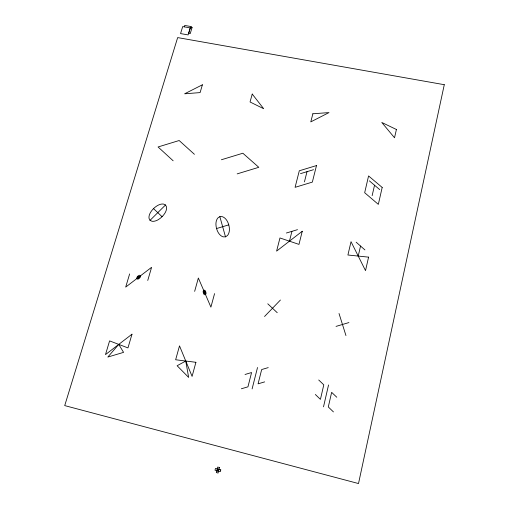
<?xml version="1.0" encoding="UTF-8"?>
<svg xmlns="http://www.w3.org/2000/svg" width="509" height="509" viewBox="0 0 509 509"><rect width="100%" height="100%" fill="white"/><g stroke="black" fill="none" stroke-linecap="round" stroke-linejoin="round"><path stroke-width="0.76" d="M323.514 406.825L328.547 384.95M358.228 256.072L360.537 246.051M372.143 195.66L374.541 185.231M252.108 388.921L257.522 367.492M289.449 241.171L291.931 231.347M304.427 181.904L307.01 171.679M214.569 293.61L210.904 307.118L198.351 278.022L194.648 291.364M147.744 280.465L151.599 267.308L125.698 287.095L129.636 273.918M190.245 27.9L188.114 34.911L180.555 33.581L182.699 26.589L191.123 28.04L191.543 26.64L184.703 25.45L184.277 26.843M264.54 316.496L280.421 300.024M150.04 220.346L165.514 204.981L166.513 206.883A7.966 7.387 -33.3 0 1 166.284 210.077A12.471 11.542 -33.6 0 1 164.821 213.277A18.808 17.37 -33.8 0 1 158.598 219.462A12.477 11.548 -34 0 1 155.328 220.963A7.979 7.393 -34.3 0 1 152.032 221.269L150.04 220.346L149.054 218.425A7.991 7.419 -34.3 0 1 149.302 215.224A12.528 11.65 -34 0 1 150.779 212.024A18.96 17.662 -33.8 0 1 156.982 205.871A12.521 11.637 -33.6 0 1 160.24 204.376A7.979 7.406 -33.3 0 1 163.523 204.071L165.514 204.981M225.493 236.85L227.453 235.546A8.087 7.66 -28 0 0 228.993 232.562A12.655 11.968 -28.6 0 0 229.413 229.075A19.107 18.05 -29.6 0 0 227.129 220.963A12.636 11.942 -28.4 0 0 224.978 218.278A8.061 7.616 -27.6 0 0 222.159 216.643L219.85 216.637L217.909 217.928A8.061 7.622 -26.7 0 0 216.37 220.874A12.642 11.962 -26.1 0 0 215.937 224.342A19.107 18.101 -25 0 0 218.183 232.46A12.655 11.987 -26.3 0 0 220.333 235.177A8.087 7.66 -27.1 0 0 223.171 236.838L225.493 236.85L219.85 216.637M221.402 159.756L242.85 153.228L258.795 167.308L237.175 173.874M300.488 173.652L313.538 169.701M216.56 228.547L228.77 224.857M286.363 233.02L297.498 229.667M336.029 326.396L348.926 322.566M245.026 374.478L251.58 372.537L247.947 386.827L241.368 388.774M268.23 367.613L261.671 369.553L258.082 383.831L264.667 381.884M217.273 468.808L219.023 469.279M216.758 470.8L218.507 471.277M369.381 180.867L379.727 189.622M356.16 242.208L364.928 249.913M194.419 154.31L179.162 140.522L158.064 146.967L173.155 160.793M267.772 303.797L277.24 312.711M153.533 208.614L162.066 216.7M318.723 379.994L323.794 384.836L320.422 399.374L315.338 394.481M336.78 397.236L331.645 392.337L328.299 406.958L333.446 411.915M339.019 313.493L345.955 335.565M137.678 277.488L137.99 278.207L138.76 277.997L139.485 277.271L139.574 276.279L138.582 276.374L137.678 277.488M205.375 292.777L205.14 293.547L204.313 293.496L203.81 292.191L204.039 291.428L204.866 291.479L205.375 292.777M444.281 84.698L358.508 483.55L64.719 405.597L177.66 37.59L444.281 84.698M382.189 187.433L378.333 204.37L364.673 192.714L368.573 175.942L382.189 187.433M396.409 129.496L394.526 137.774L381.782 122.459L396.409 129.496M368.58 257.14L365.519 270.623L351.025 241.692L347.914 255.009L368.58 257.14M302.251 231.258L298.974 244.39L279.963 237.964L276.603 251.115L302.251 231.258M316.49 165.571L312.348 182.107L295.086 187.331L299.311 170.782L316.49 165.571M219.474 467.516L218.056 473.046L216.306 472.568L217.725 467.046L219.474 467.516M220.779 469.877L220.321 471.646L215.008 470.208L215.46 468.439L220.779 469.877M312.857 113.787L310.789 121.88L329.011 112.584L312.857 113.787M195.914 362.3L192.09 376.386L179.505 345.853L175.643 359.755L195.914 362.3M252.235 94.07L250.046 101.978L263.687 108.735L252.235 94.07M202.397 84.793L200.101 92.593L184.621 93.802L202.397 84.793M131.99 334.197L127.969 347.908L109.588 340.89L105.484 354.614L131.99 334.197M192.09 27.467L190.232 33.6L188.718 33.333L190.576 27.206L192.09 27.467M137.748 276.279L137.144 277.03A2.736 2.564 -43.4 0 0 136.819 277.742A1.75 1.635 -43.4 0 0 136.762 278.455L137.405 279.091A1.75 1.635 -43.3 0 0 138.124 279.027A2.736 2.558 -43.2 0 0 138.836 278.703L140.191 277.341A2.736 2.558 -43.1 0 0 140.516 276.629A1.75 1.635 -43.1 0 0 140.573 275.916L139.93 275.286A1.75 1.635 -43.1 0 0 139.212 275.344A2.736 2.564 -43.3 0 0 138.505 275.674L137.748 276.279M118.756 344.389L107.825 357.057L123.579 352.362L118.756 344.389M203.994 290.232L203.568 290.512A1.762 1.692 -39.9 0 0 203.231 291.173A2.761 2.647 -39.9 0 0 203.129 291.943L203.613 293.757A2.761 2.653 -40 0 0 204.077 294.361A1.762 1.692 -40.2 0 0 204.688 294.736L205.617 294.457A1.769 1.692 -40.4 0 0 205.954 293.801A2.768 2.647 -40.5 0 0 206.05 293.025L205.572 291.212A2.761 2.647 -40.4 0 0 205.108 290.607A1.762 1.692 -40.1 0 0 204.497 290.238L203.994 290.232M185.76 361.027L177.119 365.736L188.642 377.411L185.76 361.027"/></g></svg>
